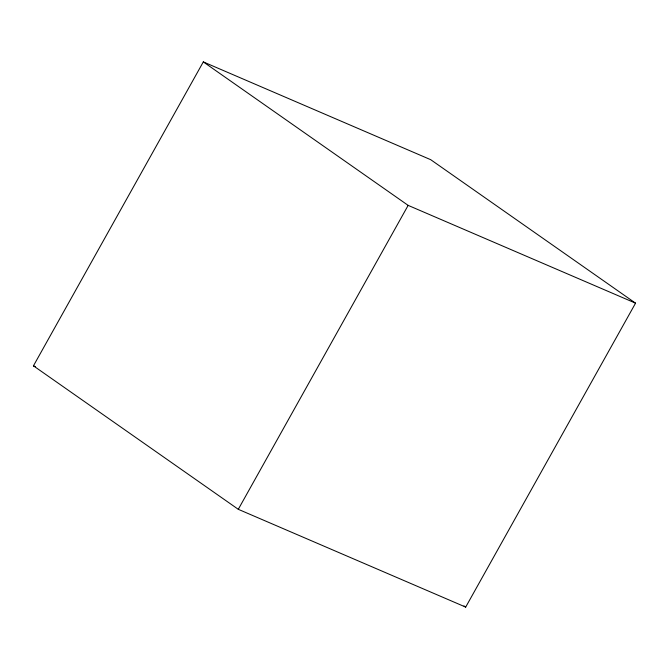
<?xml version="1.0" encoding="UTF-8"?>
<svg xmlns="http://www.w3.org/2000/svg" width="669" height="669" viewBox="0 0 669 669"><rect width="100%" height="100%" fill="white"/><g stroke="black" fill="none" stroke-linecap="round" stroke-linejoin="round"><path stroke-width="1" d="M33.45 365.834L203.309 61.899L430.711 159.69L635.55 303.166L465.691 607.101L238.289 509.31L33.45 365.834L35.365 366.662M238.289 509.31L408.149 205.375L635.55 303.166M203.309 61.899L408.149 205.375M463.985 605.905L465.691 607.101"/></g></svg>
